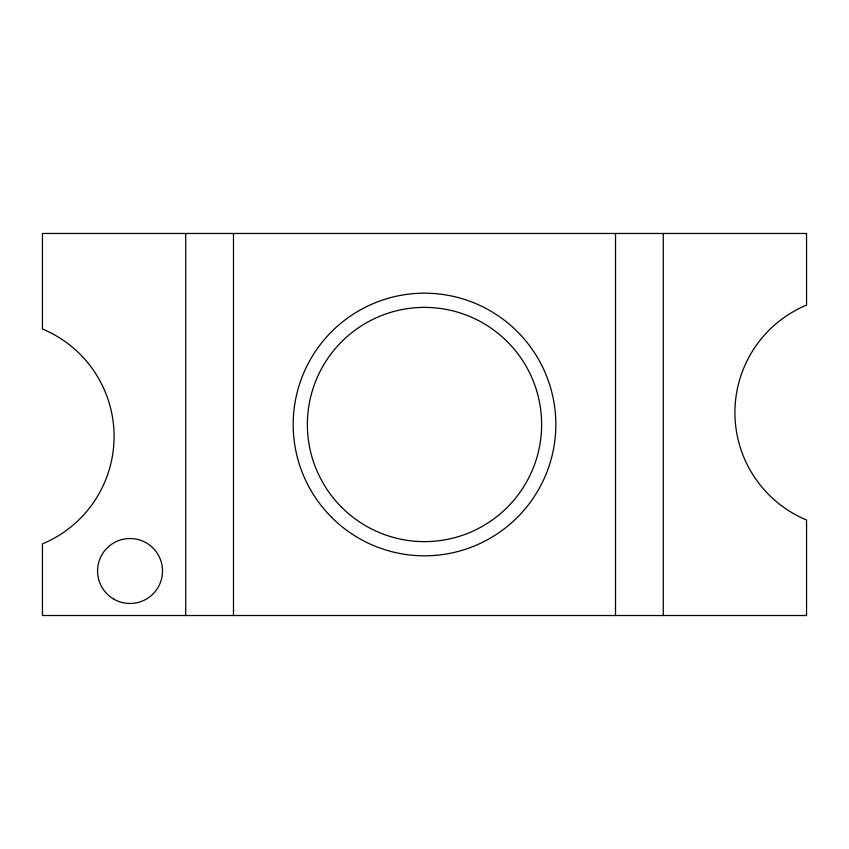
<?xml version="1.0" encoding="UTF-8"?>
<svg xmlns="http://www.w3.org/2000/svg" width="849" height="849" viewBox="0 0 849 849"><rect width="100%" height="100%" fill="white"/><g stroke="black" fill="none" stroke-linecap="round" stroke-linejoin="round"><path stroke-width="1.27" d="M663.281 233.475L663.281 615.525M615.525 233.475L615.525 615.525M233.475 233.475L233.475 615.525M185.719 233.475L185.719 615.525M806.55 233.475L42.45 233.475L42.45 328.988A116.409 116.409 0 0 1 42.45 543.891L42.45 615.525L806.55 615.525L806.55 520.013A116.409 116.409 0 0 1 806.55 305.109L806.55 233.475M113.798 599.118A32.474 32.474 0 0 0 162.509 570.995A32.474 32.474 0 0 0 113.798 542.872A32.474 32.474 0 0 0 113.798 599.118M331.641 517.359A131.33 131.33 0 0 0 551.351 458.492A131.33 131.33 0 0 0 390.508 297.649A131.33 131.33 0 0 0 331.641 517.359M341.68 507.32A117.12 117.12 0 0 0 537.629 454.809A117.12 117.12 0 0 0 394.191 311.371A117.12 117.12 0 0 0 341.68 507.32"/></g></svg>
